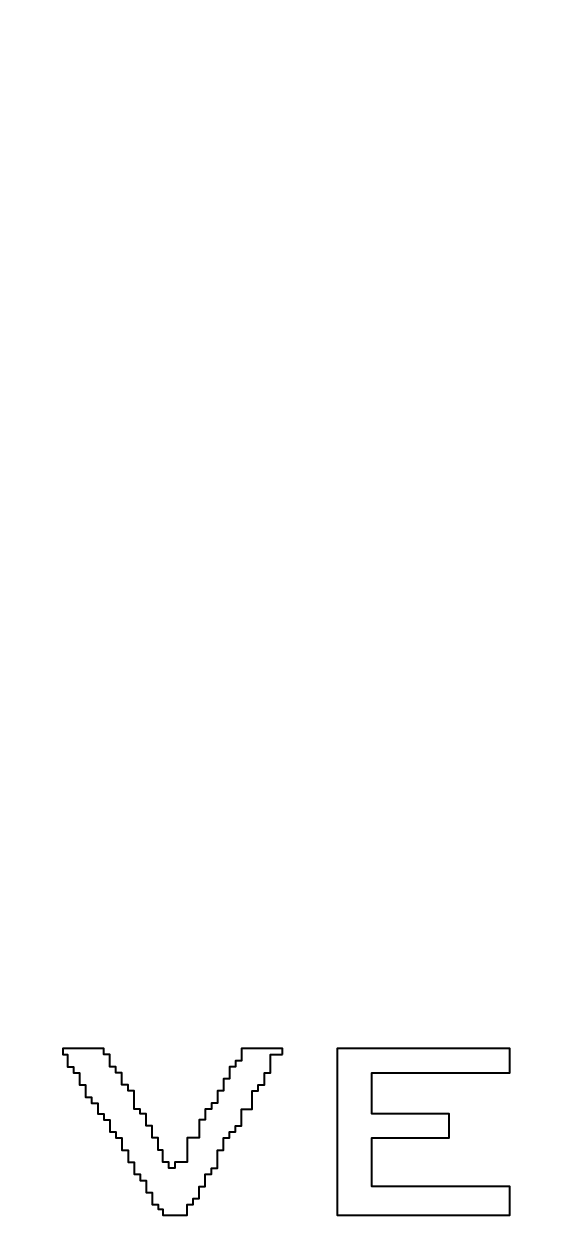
# Model space of a CAD drawing. Header units: millimetres. Extents: x -109 to -14.2, y -107.5 to -24.7.
# Drawn here: x -73.75 to -71.47, y -40.05 to -34.98 of the extents above; entities that cross this region are included whole.
import ezdxf

# ---------------------------------------------------------------- set-up
doc = ezdxf.new("R2010")
doc.units = ezdxf.units.MM
doc.header["$MEASUREMENT"] = 0
doc.layers.add('layer 1', color=7, linetype='Continuous')
doc.styles.get("Standard").update_dxf_attribs({"font": 'Deng.ttf'})
doc.dimstyles.get("Standard").update_dxf_attribs({"dimscale": 20, "dimtxt": 0.18, "dimasz": 0.18, "dimexe": 0.18, "dimexo": 0.0625, "dimgap": 0.09, "dimtad": 0, "dimtih": 1, "dimtoh": 1, "dimdec": 1, "dimzin": 0, "dimdsep": 46, "dimtxsty": 'Standard', "dimcen": 0.09, "dimadec": 0, "dimazin": 0, "dimtfac": 1, "dimtdec": 1, "dimtofl": 0, "dimtmove": 0, "dimatfit": 3, "dimfxl": 1, "dimtolj": 1, "dimtzin": 0, "dimarcsym": 0})

# ---------------------------------------------------------------- blocks, each defined once
blk = doc.blocks.new('*D6')
at = {"color": 0, "lineweight": -2, "transparency": 16777216}
for p, q in [((-85.3248, -35.8599), (-85.3248, -24.6807)), ((-33.3152, -35.8598), (-33.3152, -24.6806)), ((-81.7248, -28.2806), (-65.8387, -28.2806)), ((-36.9152, -28.2806), (-52.8013, -28.2806))]:
    blk.add_line(p, q, dxfattribs=at)
at = {"color": 0, "transparency": 16777216}
for points in [[(-81.7248, -27.6806), (-81.7248, -28.8806), (-85.3248, -28.2807)], [(-36.9152, -27.6806), (-36.9152, -28.8806), (-33.3152, -28.2806)]]:
    blk.add_solid(points, dxfattribs=at)
at = {"layer": 'Defpoints', "color": 0, "transparency": 16777216}
for p in [(-33.3152, -28.2806), (-85.3248, -37.1099), (-33.3152, -37.1098)]:
    blk.add_point(p, dxfattribs=at)
at = {"color": 0, "transparency": 16777216, "insert": (-59.32, -28.2806), "char_height": 3.6, "attachment_point": 5}
blk.add_mtext('\\A1;52.0', dxfattribs=at)

msp = doc.modelspace()

# ---------------------------------------------------------------- linework, layer by layer
at = {"layer": 'layer 1', "color": 0}
for points, knots in [([(-72.6484, -39.3665), (-72.6484, -39.3665), (-72.7, -39.3665), (-72.7, -39.3665), (-72.7, -39.3665), (-72.7, -39.3665), (-72.7, -39.4439), (-72.7, -39.4439), (-72.7, -39.4439), (-72.7, -39.4439), (-72.7258, -39.4439), (-72.7258, -39.4439), (-72.7258, -39.4439), (-72.7258, -39.4439), (-72.7258, -39.4955), (-72.7258, -39.4955), (-72.7258, -39.4955), (-72.7258, -39.4955), (-72.7517, -39.4955), (-72.7517, -39.4955), (-72.7517, -39.4955), (-72.7517, -39.4955), (-72.7517, -39.5213), (-72.7517, -39.5213), (-72.7517, -39.5213), (-72.7517, -39.5213), (-72.7775, -39.5213), (-72.7775, -39.5213), (-72.7775, -39.5213), (-72.7775, -39.5213), (-72.7775, -39.5988), (-72.7775, -39.5988), (-72.7775, -39.5988), (-72.7775, -39.5988), (-72.8226, -39.5988), (-72.8226, -39.5988), (-72.8226, -39.5988), (-72.8226, -39.5988), (-72.8226, -39.6698), (-72.8226, -39.6698), (-72.8226, -39.6698), (-72.8226, -39.6698), (-72.8485, -39.6698), (-72.8485, -39.6698), (-72.8485, -39.6698), (-72.8485, -39.6698), (-72.8485, -39.6956), (-72.8485, -39.6956), (-72.8485, -39.6956), (-72.8485, -39.6956), (-72.8743, -39.6956), (-72.8743, -39.6956), (-72.8743, -39.6956), (-72.8743, -39.6956), (-72.8743, -39.7214), (-72.8743, -39.7214), (-72.8743, -39.7214), (-72.8743, -39.7214), (-72.9001, -39.7214), (-72.9001, -39.7214), (-72.9001, -39.7214), (-72.9001, -39.7214), (-72.9001, -39.773), (-72.9001, -39.773), (-72.9001, -39.773), (-72.9001, -39.773), (-72.9259, -39.773), (-72.9259, -39.773), (-72.9259, -39.773), (-72.9259, -39.773), (-72.9259, -39.8505), (-72.9259, -39.8505), (-72.9259, -39.8505), (-72.9259, -39.8505), (-72.9517, -39.8505), (-72.9517, -39.8505), (-72.9517, -39.8505), (-72.9517, -39.8505), (-72.9517, -39.8763), (-72.9517, -39.8763), (-72.9517, -39.8763), (-72.9517, -39.8763), (-72.9775, -39.8763), (-72.9775, -39.8763), (-72.9775, -39.8763), (-72.9775, -39.8763), (-72.9775, -39.9279), (-72.9775, -39.9279), (-72.9775, -39.9279), (-72.9775, -39.9279), (-73.0033, -39.9279), (-73.0033, -39.9279), (-73.0033, -39.9279), (-73.0033, -39.9279), (-73.0033, -39.9795), (-73.0033, -39.9795), (-73.0033, -39.9795), (-73.0033, -39.9795), (-73.0292, -39.9795), (-73.0292, -39.9795), (-73.0292, -39.9795), (-73.0292, -39.9795), (-73.0292, -40.0054), (-73.0292, -40.0054), (-73.0292, -40.0054), (-73.0292, -40.0054), (-73.055, -40.0054), (-73.055, -40.0054), (-73.055, -40.0054), (-73.055, -40.0054), (-73.055, -40.0505), (-73.055, -40.0505), (-73.055, -40.0505), (-73.055, -40.0505), (-73.1582, -40.0505), (-73.1582, -40.0505), (-73.1582, -40.0505), (-73.1582, -40.0505), (-73.1582, -40.0247), (-73.1582, -40.0247), (-73.1582, -40.0247), (-73.1582, -40.0247), (-73.1776, -40.0247), (-73.1776, -40.0247), (-73.1776, -40.0247), (-73.1776, -40.0247), (-73.1776, -40.0054), (-73.1776, -40.0054), (-73.1776, -40.0054), (-73.1776, -40.0054), (-73.2034, -40.0054), (-73.2034, -40.0054), (-73.2034, -40.0054), (-73.2034, -40.0054), (-73.2034, -39.9537), (-73.2034, -39.9537), (-73.2034, -39.9537), (-73.2034, -39.9537), (-73.2292, -39.9537), (-73.2292, -39.9537), (-73.2292, -39.9537), (-73.2292, -39.9537), (-73.2292, -39.9021), (-73.2292, -39.9021), (-73.2292, -39.9021), (-73.2292, -39.9021), (-73.255, -39.9021), (-73.255, -39.9021), (-73.255, -39.9021), (-73.255, -39.9021), (-73.255, -39.8763), (-73.255, -39.8763), (-73.255, -39.8763), (-73.255, -39.8763), (-73.2808, -39.8763), (-73.2808, -39.8763), (-73.2808, -39.8763), (-73.2808, -39.8763), (-73.2808, -39.8247), (-73.2808, -39.8247), (-73.2808, -39.8247), (-73.2808, -39.8247), (-73.3066, -39.8247), (-73.3066, -39.8247), (-73.3066, -39.8247), (-73.3066, -39.8247), (-73.3066, -39.773), (-73.3066, -39.773), (-73.3066, -39.773), (-73.3066, -39.773), (-73.3325, -39.773), (-73.3325, -39.773), (-73.3325, -39.773), (-73.3325, -39.773), (-73.3325, -39.7214), (-73.3325, -39.7214), (-73.3325, -39.7214), (-73.3325, -39.7214), (-73.3583, -39.7214), (-73.3583, -39.7214), (-73.3583, -39.7214), (-73.3583, -39.7214), (-73.3583, -39.6956), (-73.3583, -39.6956), (-73.3583, -39.6956), (-73.3583, -39.6956), (-73.3841, -39.6956), (-73.3841, -39.6956), (-73.3841, -39.6956), (-73.3841, -39.6956), (-73.3841, -39.6439), (-73.3841, -39.6439), (-73.3841, -39.6439), (-73.3841, -39.6439), (-73.4099, -39.6439), (-73.4099, -39.6439), (-73.4099, -39.6439), (-73.4099, -39.6439), (-73.4099, -39.6181), (-73.4099, -39.6181), (-73.4099, -39.6181), (-73.4099, -39.6181), (-73.4357, -39.6181), (-73.4357, -39.6181), (-73.4357, -39.6181), (-73.4357, -39.6181), (-73.4357, -39.573), (-73.4357, -39.573), (-73.4357, -39.573), (-73.4357, -39.573), (-73.4615, -39.573), (-73.4615, -39.573), (-73.4615, -39.573), (-73.4615, -39.573), (-73.4615, -39.5471), (-73.4615, -39.5471), (-73.4615, -39.5471), (-73.4615, -39.5471), (-73.4873, -39.5471), (-73.4873, -39.5471), (-73.4873, -39.5471), (-73.4873, -39.5471), (-73.4873, -39.4955), (-73.4873, -39.4955), (-73.4873, -39.4955), (-73.4873, -39.4955), (-73.5132, -39.4955), (-73.5132, -39.4955), (-73.5132, -39.4955), (-73.5132, -39.4955), (-73.5132, -39.4439), (-73.5132, -39.4439), (-73.5132, -39.4439), (-73.5132, -39.4439), (-73.539, -39.4439), (-73.539, -39.4439), (-73.539, -39.4439), (-73.539, -39.4439), (-73.539, -39.4181), (-73.539, -39.4181), (-73.539, -39.4181), (-73.539, -39.4181), (-73.5648, -39.4181), (-73.5648, -39.4181), (-73.5648, -39.4181), (-73.5648, -39.4181), (-73.5648, -39.3665), (-73.5648, -39.3665), (-73.5648, -39.3665), (-73.5648, -39.3665), (-73.5841, -39.3665), (-73.5841, -39.3665), (-73.5841, -39.3665), (-73.5841, -39.3665), (-73.5841, -39.3406), (-73.5841, -39.3406), (-73.5841, -39.3406), (-73.5841, -39.3406), (-73.4099, -39.3406), (-73.4099, -39.3406), (-73.4099, -39.3406), (-73.4099, -39.3406), (-73.4099, -39.3665), (-73.4099, -39.3665), (-73.4099, -39.3665), (-73.4099, -39.3665), (-73.3841, -39.3665), (-73.3841, -39.3665), (-73.3841, -39.3665), (-73.3841, -39.3665), (-73.3841, -39.4181), (-73.3841, -39.4181), (-73.3841, -39.4181), (-73.3841, -39.4181), (-73.3583, -39.4181), (-73.3583, -39.4181), (-73.3583, -39.4181), (-73.3583, -39.4181), (-73.3583, -39.4439), (-73.3583, -39.4439), (-73.3583, -39.4439), (-73.3583, -39.4439), (-73.3325, -39.4439), (-73.3325, -39.4439), (-73.3325, -39.4439), (-73.3325, -39.4439), (-73.3325, -39.4955), (-73.3325, -39.4955), (-73.3325, -39.4955), (-73.3325, -39.4955), (-73.3066, -39.4955), (-73.3066, -39.4955), (-73.3066, -39.4955), (-73.3066, -39.4955), (-73.3066, -39.5213), (-73.3066, -39.5213), (-73.3066, -39.5213), (-73.3066, -39.5213), (-73.2808, -39.5213), (-73.2808, -39.5213), (-73.2808, -39.5213), (-73.2808, -39.5213), (-73.2808, -39.5988), (-73.2808, -39.5988), (-73.2808, -39.5988), (-73.2808, -39.5988), (-73.255, -39.5988), (-73.255, -39.5988), (-73.255, -39.5988), (-73.255, -39.5988), (-73.255, -39.6181), (-73.255, -39.6181), (-73.255, -39.6181), (-73.255, -39.6181), (-73.2292, -39.6181), (-73.2292, -39.6181), (-73.2292, -39.6181), (-73.2292, -39.6181), (-73.2292, -39.6698), (-73.2292, -39.6698), (-73.2292, -39.6698), (-73.2292, -39.6698), (-73.2034, -39.6698), (-73.2034, -39.6698), (-73.2034, -39.6698), (-73.2034, -39.6698), (-73.2034, -39.7214), (-73.2034, -39.7214), (-73.2034, -39.7214), (-73.2034, -39.7214), (-73.1776, -39.7214), (-73.1776, -39.7214), (-73.1776, -39.7214), (-73.1776, -39.7214), (-73.1776, -39.773), (-73.1776, -39.773), (-73.1776, -39.773), (-73.1776, -39.773), (-73.1582, -39.773), (-73.1582, -39.773), (-73.1582, -39.773), (-73.1582, -39.773), (-73.1582, -39.8247), (-73.1582, -39.8247), (-73.1582, -39.8247), (-73.1582, -39.8247), (-73.1324, -39.8247), (-73.1324, -39.8247), (-73.1324, -39.8247), (-73.1324, -39.8247), (-73.1324, -39.8505), (-73.1324, -39.8505), (-73.1324, -39.8505), (-73.1324, -39.8505), (-73.1066, -39.8505), (-73.1066, -39.8505), (-73.1066, -39.8505), (-73.1066, -39.8505), (-73.1066, -39.8247), (-73.1066, -39.8247), (-73.1066, -39.8247), (-73.1066, -39.8247), (-73.055, -39.8247), (-73.055, -39.8247), (-73.055, -39.8247), (-73.055, -39.8247), (-73.055, -39.7214), (-73.055, -39.7214), (-73.055, -39.7214), (-73.055, -39.7214), (-73.0033, -39.7214), (-73.0033, -39.7214), (-73.0033, -39.7214), (-73.0033, -39.7214), (-73.0033, -39.6439), (-73.0033, -39.6439), (-73.0033, -39.6439), (-73.0033, -39.6439), (-72.9775, -39.6439), (-72.9775, -39.6439), (-72.9775, -39.6439), (-72.9775, -39.6439), (-72.9775, -39.5988), (-72.9775, -39.5988), (-72.9775, -39.5988), (-72.9775, -39.5988), (-72.9517, -39.5988), (-72.9517, -39.5988), (-72.9517, -39.5988), (-72.9517, -39.5988), (-72.9517, -39.573), (-72.9517, -39.573), (-72.9517, -39.573), (-72.9517, -39.573), (-72.9259, -39.573), (-72.9259, -39.573), (-72.9259, -39.573), (-72.9259, -39.573), (-72.9259, -39.5213), (-72.9259, -39.5213), (-72.9259, -39.5213), (-72.9259, -39.5213), (-72.9001, -39.5213), (-72.9001, -39.5213), (-72.9001, -39.5213), (-72.9001, -39.5213), (-72.9001, -39.4697), (-72.9001, -39.4697), (-72.9001, -39.4697), (-72.9001, -39.4697), (-72.8743, -39.4697), (-72.8743, -39.4697), (-72.8743, -39.4697), (-72.8743, -39.4697), (-72.8743, -39.4181), (-72.8743, -39.4181), (-72.8743, -39.4181), (-72.8743, -39.4181), (-72.8485, -39.4181), (-72.8485, -39.4181), (-72.8485, -39.4181), (-72.8485, -39.4181), (-72.8485, -39.3923), (-72.8485, -39.3923), (-72.8485, -39.3923), (-72.8485, -39.3923), (-72.8226, -39.3923), (-72.8226, -39.3923), (-72.8226, -39.3923), (-72.8226, -39.3923), (-72.8226, -39.3406), (-72.8226, -39.3406), (-72.8226, -39.3406), (-72.8226, -39.3406), (-72.6484, -39.3406), (-72.6484, -39.3406), (-72.6484, -39.3406), (-72.6484, -39.3406), (-72.6484, -39.3665), (-72.6484, -39.3665)], [0, 0, 0, 0, 0.009009, 0.009009, 0.009009, 0.009009, 0.018018, 0.018018, 0.018018, 0.018018, 0.027027, 0.027027, 0.027027, 0.027027, 0.036036, 0.036036, 0.036036, 0.036036, 0.045045, 0.045045, 0.045045, 0.045045, 0.054054, 0.054054, 0.054054, 0.054054, 0.063063, 0.063063, 0.063063, 0.063063, 0.072072, 0.072072, 0.072072, 0.072072, 0.081081, 0.081081, 0.081081, 0.081081, 0.09009, 0.09009, 0.09009, 0.09009, 0.099099, 0.099099, 0.099099, 0.099099, 0.108108, 0.108108, 0.108108, 0.108108, 0.117117, 0.117117, 0.117117, 0.117117, 0.126126, 0.126126, 0.126126, 0.126126, 0.135135, 0.135135, 0.135135, 0.135135, 0.144144, 0.144144, 0.144144, 0.144144, 0.153153, 0.153153, 0.153153, 0.153153, 0.162162, 0.162162, 0.162162, 0.162162, 0.171171, 0.171171, 0.171171, 0.171171, 0.18018, 0.18018, 0.18018, 0.18018, 0.189189, 0.189189, 0.189189, 0.189189, 0.198198, 0.198198, 0.198198, 0.198198, 0.207207, 0.207207, 0.207207, 0.207207, 0.216216, 0.216216, 0.216216, 0.216216, 0.225225, 0.225225, 0.225225, 0.225225, 0.234234, 0.234234, 0.234234, 0.234234, 0.243243, 0.243243, 0.243243, 0.243243, 0.252252, 0.252252, 0.252252, 0.252252, 0.261261, 0.261261, 0.261261, 0.261261, 0.27027, 0.27027, 0.27027, 0.27027, 0.279279, 0.279279, 0.279279, 0.279279, 0.288288, 0.288288, 0.288288, 0.288288, 0.297297, 0.297297, 0.297297, 0.297297, 0.306306, 0.306306, 0.306306, 0.306306, 0.315315, 0.315315, 0.315315, 0.315315, 0.324324, 0.324324, 0.324324, 0.324324, 0.333333, 0.333333, 0.333333, 0.333333, 0.342342, 0.342342, 0.342342, 0.342342, 0.351351, 0.351351, 0.351351, 0.351351, 0.36036, 0.36036, 0.36036, 0.36036, 0.369369, 0.369369, 0.369369, 0.369369, 0.378378, 0.378378, 0.378378, 0.378378, 0.387387, 0.387387, 0.387387, 0.387387, 0.396396, 0.396396, 0.396396, 0.396396, 0.405405, 0.405405, 0.405405, 0.405405, 0.414414, 0.414414, 0.414414, 0.414414, 0.423423, 0.423423, 0.423423, 0.423423, 0.432432, 0.432432, 0.432432, 0.432432, 0.441441, 0.441441, 0.441441, 0.441441, 0.45045, 0.45045, 0.45045, 0.45045, 0.459459, 0.459459, 0.459459, 0.459459, 0.468468, 0.468468, 0.468468, 0.468468, 0.477477, 0.477477, 0.477477, 0.477477, 0.486486, 0.486486, 0.486486, 0.486486, 0.495495, 0.495495, 0.495495, 0.495496, 0.504505, 0.504505, 0.504505, 0.504505, 0.513514, 0.513514, 0.513514, 0.513514, 0.522523, 0.522523, 0.522523, 0.522523, 0.531532, 0.531532, 0.531532, 0.531532, 0.540541, 0.540541, 0.540541, 0.540541, 0.54955, 0.54955, 0.54955, 0.54955, 0.558559, 0.558559, 0.558559, 0.558559, 0.567568, 0.567568, 0.567568, 0.567568, 0.576577, 0.576577, 0.576577, 0.576577, 0.585586, 0.585586, 0.585586, 0.585586, 0.594595, 0.594595, 0.594595, 0.594595, 0.603604, 0.603604, 0.603604, 0.603604, 0.612613, 0.612613, 0.612613, 0.612613, 0.621622, 0.621622, 0.621622, 0.621622, 0.630631, 0.630631, 0.630631, 0.630631, 0.63964, 0.63964, 0.63964, 0.63964, 0.648649, 0.648649, 0.648649, 0.648649, 0.657658, 0.657658, 0.657658, 0.657658, 0.666667, 0.666667, 0.666667, 0.666667, 0.675676, 0.675676, 0.675676, 0.675676, 0.684685, 0.684685, 0.684685, 0.684685, 0.693694, 0.693694, 0.693694, 0.693694, 0.702703, 0.702703, 0.702703, 0.702703, 0.711712, 0.711712, 0.711712, 0.711712, 0.720721, 0.720721, 0.720721, 0.720721, 0.72973, 0.72973, 0.72973, 0.72973, 0.738739, 0.738739, 0.738739, 0.738739, 0.747748, 0.747748, 0.747748, 0.747748, 0.756757, 0.756757, 0.756757, 0.756757, 0.765766, 0.765766, 0.765766, 0.765766, 0.774775, 0.774775, 0.774775, 0.774775, 0.783784, 0.783784, 0.783784, 0.783784, 0.792793, 0.792793, 0.792793, 0.792793, 0.801802, 0.801802, 0.801802, 0.801802, 0.810811, 0.810811, 0.810811, 0.810811, 0.81982, 0.81982, 0.81982, 0.81982, 0.828829, 0.828829, 0.828829, 0.828829, 0.837838, 0.837838, 0.837838, 0.837838, 0.846847, 0.846847, 0.846847, 0.846847, 0.855856, 0.855856, 0.855856, 0.855856, 0.864865, 0.864865, 0.864865, 0.864865, 0.873874, 0.873874, 0.873874, 0.873874, 0.882883, 0.882883, 0.882883, 0.882883, 0.891892, 0.891892, 0.891892, 0.891892, 0.900901, 0.900901, 0.900901, 0.900901, 0.90991, 0.90991, 0.90991, 0.90991, 0.918919, 0.918919, 0.918919, 0.918919, 0.927928, 0.927928, 0.927928, 0.927928, 0.936937, 0.936937, 0.936937, 0.936937, 0.945946, 0.945946, 0.945946, 0.945946, 0.954955, 0.954955, 0.954955, 0.954955, 0.963964, 0.963964, 0.963964, 0.963964, 0.972973, 0.972973, 0.972973, 0.972973, 0.981982, 0.981982, 0.981982, 0.981982, 1, 1, 1, 1]), ([(-71.6804, -39.3665), (-71.6804, -39.3665), (-71.6804, -39.4439), (-71.6804, -39.4439), (-71.6804, -39.4439), (-71.6804, -39.4439), (-72.2676, -39.4439), (-72.2676, -39.4439), (-72.2676, -39.4439), (-72.2676, -39.4439), (-72.2676, -39.4697), (-72.2676, -39.4697), (-72.2676, -39.4697), (-72.2676, -39.5127), (-72.2676, -39.5558), (-72.2676, -39.5988), (-72.2676, -39.5988), (-72.2676, -39.5988), (-72.2676, -39.6181), (-72.2676, -39.6181), (-72.2676, -39.6181), (-72.2676, -39.6181), (-71.9385, -39.6181), (-71.9385, -39.6181), (-71.9385, -39.6181), (-71.9385, -39.6181), (-71.9385, -39.7214), (-71.9385, -39.7214), (-71.9385, -39.7214), (-71.9385, -39.7214), (-72.2676, -39.7214), (-72.2676, -39.7214), (-72.2676, -39.7214), (-72.2676, -39.7214), (-72.2676, -39.7472), (-72.2676, -39.7472), (-72.2676, -39.7472), (-72.2676, -39.7988), (-72.2676, -39.8505), (-72.2676, -39.9021), (-72.2676, -39.9021), (-72.2676, -39.9021), (-72.2676, -39.9279), (-72.2676, -39.9279), (-72.2676, -39.9279), (-72.2676, -39.9279), (-71.6804, -39.9279), (-71.6804, -39.9279), (-71.6804, -39.9279), (-71.6804, -39.9279), (-71.6804, -40.0505), (-71.6804, -40.0505), (-71.6804, -40.0505), (-71.6804, -40.0505), (-72.4161, -40.0505), (-72.4161, -40.0505), (-72.4161, -40.0505), (-72.4161, -40.0505), (-72.4161, -40.0247), (-72.4161, -40.0247), (-72.4161, -40.0247), (-72.4161, -39.8053), (-72.4161, -39.5859), (-72.4161, -39.3665), (-72.4161, -39.3665), (-72.4161, -39.3665), (-72.4161, -39.3406), (-72.4161, -39.3406), (-72.4161, -39.3406), (-72.4161, -39.3406), (-71.6804, -39.3406), (-71.6804, -39.3406), (-71.6804, -39.3406), (-71.6804, -39.3406), (-71.6804, -39.3665), (-71.6804, -39.3665)], [0, 0, 0, 0, 0.05, 0.05, 0.05, 0.05, 0.1, 0.1, 0.1, 0.1, 0.15, 0.15, 0.15, 0.15, 0.2, 0.2, 0.2, 0.2, 0.25, 0.25, 0.25, 0.25, 0.3, 0.3, 0.3, 0.3, 0.35, 0.35, 0.35, 0.35, 0.4, 0.4, 0.4, 0.4, 0.45, 0.45, 0.45, 0.45, 0.5, 0.5, 0.5, 0.5, 0.55, 0.55, 0.55, 0.55, 0.6, 0.6, 0.6, 0.6, 0.65, 0.65, 0.65, 0.65, 0.7, 0.7, 0.7, 0.7, 0.75, 0.75, 0.75, 0.75, 0.8, 0.8, 0.8, 0.8, 0.85, 0.85, 0.85, 0.85, 0.9, 0.9, 0.9, 0.9, 1, 1, 1, 1])]:
    msp.add_open_spline(points, degree=3, knots=knots, dxfattribs=at)

# ---------------------------------------------------------------- dimensions: what is measured, and where the dimension line sits
dim = msp.add_aligned_dim(p1=(-85.3248, -37.1099), p2=(-33.3152, -37.1098), distance=8.8292, dimstyle='Standard')
dim.commit()
dim.dimension.update_dxf_attribs({"geometry": '*D6', "text_midpoint": (-59.32, -28.2806)})

doc.saveas('drawing.dxf')
